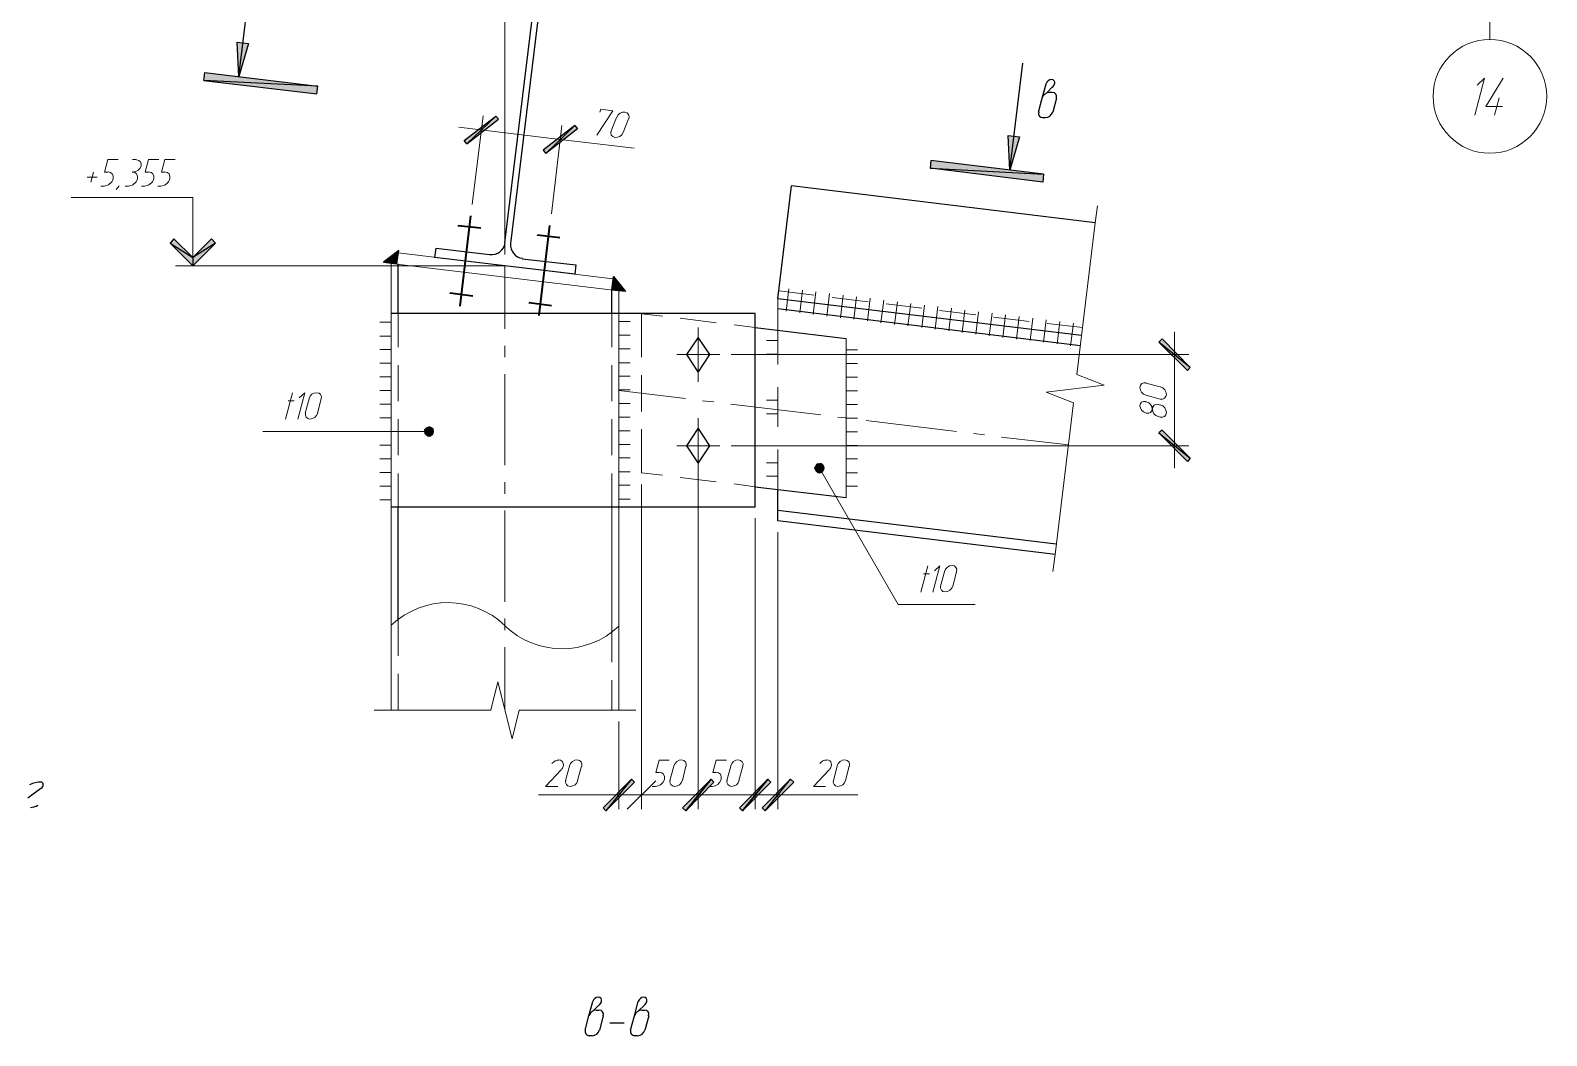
# Model space of a CAD drawing. Header units: millimetres. Extents: x -678 to 5260, y -935 to 3264.
# Drawn here: x 1525 to 2858, y 261 to 1146 of the extents above; entities that cross this region are included whole.
import ezdxf

# ---------------------------------------------------------------- set-up
doc = ezdxf.new("R2010")
doc.units = ezdxf.units.MM
doc.header["$MEASUREMENT"] = 0
doc.layers.get('0').update_dxf_attribs({"linetype": 'CONTINUOUS'})

msp = doc.modelspace()

# ---------------------------------------------------------------- hatches: boundary and pattern name
at = {"true_color": 0x000007}
for points in [[(1707.99645, 1104.7887), (1706.50267, 1135.16214), (1716.46118, 1133.83434)], [(2386.00474, 1022.63102), (2384.51097, 1053.00446), (2394.46947, 1051.84264)], [(1847.08358, 939.97542), (1848.57736, 951.75965), (1835.13337, 941.46919)], [(2035.96325, 916.90488), (2037.45703, 928.85509), (2047.91346, 915.74305)], [(1878.9508, 790.92977), (1879.28275, 792.7555), (1875.29935, 792.7555)], [(2222.18732, 758.7306), (2222.68524, 760.22438), (2218.70184, 760.22438)]]:
    msp.add_hatch(color=7, dxfattribs=at).paths.add_polyline_path(points)
h = msp.add_hatch(color=7, dxfattribs=at)
h.paths.add_polyline_path([(1678.12093, 1108.44015), (1777.37404, 1096.32397), (1677.29105, 1101.30322)])
h.paths.add_polyline_path([(1777.37404, 1096.32397), (1677.29105, 1101.30322), (1776.54416, 1089.51899)])
h = msp.add_hatch(color=7, dxfattribs=at)
h.paths.add_polyline_path([(1936.37819, 1067.4443), (1933.88856, 1070.0999), (1908.49437, 1045.53558)])
h.paths.add_polyline_path([(1933.88856, 1070.0999), (1908.49437, 1045.53558), (1906.17072, 1048.52314)])
h = msp.add_hatch(color=7, dxfattribs=at)
h.paths.add_polyline_path([(1975.54831, 1040.0584), (1977.87196, 1037.07085), (2003.43213, 1061.80114)])
h.paths.add_polyline_path([(1977.87196, 1037.07085), (2003.43213, 1061.80114), (2005.75578, 1058.81359)])
h = msp.add_hatch(color=7, dxfattribs=at)
h.paths.add_polyline_path([(2414.88441, 1012.00861), (2315.79728, 1024.1248), (2415.71429, 1018.97957)])
h.paths.add_polyline_path([(2315.79728, 1024.1248), (2415.71429, 1018.97957), (2316.62715, 1031.09575)])
h = msp.add_hatch(color=7, dxfattribs=at)
h.paths.add_polyline_path([(1667.49852, 938.48164), (1647.58151, 958.39865), (1667.49852, 945.61857)])
h.paths.add_polyline_path([(1647.58151, 958.39865), (1667.49852, 945.61857), (1650.90101, 962.05011)])
h = msp.add_hatch(color=7, dxfattribs=at)
h.paths.add_polyline_path([(1667.49852, 938.48164), (1687.58151, 958.39865), (1667.49852, 945.61857)])
h.paths.add_polyline_path([(1687.58151, 958.39865), (1667.49852, 945.61857), (1683.93006, 962.05011)])
h = msp.add_hatch(color=7, dxfattribs=at)
h.paths.add_polyline_path([(2542.18732, 846.36546), (2544.67694, 849.02106), (2517.12508, 871.26172)])
h.paths.add_polyline_path([(2544.67694, 849.02106), (2517.12508, 871.26172), (2519.94665, 874.0833)])
h = msp.add_hatch(color=7, dxfattribs=at)
h.paths.add_polyline_path([(1872.64375, 795.4111), (1871.6479, 794.24928), (1875.29935, 792.7555)])
h.paths.add_polyline_path([(1871.6479, 794.24928), (1875.29935, 792.7555), (1871.31595, 792.7555)])
h.paths.add_polyline_path([(1875.29935, 792.7555), (1871.31595, 792.7555), (1871.6479, 790.92977)])
h = msp.add_hatch(color=7, dxfattribs=at)
h.paths.add_polyline_path([(1871.6479, 790.92977), (1872.64375, 789.76795), (1875.29935, 792.7555)])
h.paths.add_polyline_path([(1872.64375, 789.76795), (1875.29935, 792.7555), (1873.80557, 788.93807)])
h.paths.add_polyline_path([(1875.29935, 792.7555), (1873.80557, 788.93807), (1875.29935, 788.60612)])
h = msp.add_hatch(color=7, dxfattribs=at)
h.paths.add_polyline_path([(1876.79313, 796.24098), (1875.29935, 796.7389), (1875.29935, 792.7555)])
h.paths.add_polyline_path([(1875.29935, 796.7389), (1875.29935, 792.7555), (1873.80557, 796.24098)])
h.paths.add_polyline_path([(1875.29935, 792.7555), (1873.80557, 796.24098), (1872.64375, 795.4111)])
h = msp.add_hatch(color=7, dxfattribs=at)
h.paths.add_polyline_path([(1879.28275, 792.7555), (1878.9508, 794.24928), (1875.29935, 792.7555)])
h.paths.add_polyline_path([(1878.9508, 794.24928), (1875.29935, 792.7555), (1878.12093, 795.4111)])
h.paths.add_polyline_path([(1875.29935, 792.7555), (1878.12093, 795.4111), (1876.79313, 796.24098)])
h = msp.add_hatch(color=7, dxfattribs=at)
h.paths.add_polyline_path([(1875.29935, 788.60612), (1876.79313, 788.93807), (1875.29935, 792.7555)])
h.paths.add_polyline_path([(1876.79313, 788.93807), (1875.29935, 792.7555), (1878.12093, 789.76795)])
h.paths.add_polyline_path([(1875.29935, 792.7555), (1878.12093, 789.76795), (1878.9508, 790.92977)])
h = msp.add_hatch(color=7, dxfattribs=at)
h.paths.add_polyline_path([(2519.94665, 793.91733), (2517.12508, 791.4277), (2544.67694, 769.18704)])
h.paths.add_polyline_path([(2517.12508, 791.4277), (2544.67694, 769.18704), (2542.18732, 766.36546)])
h = msp.add_hatch(color=7, dxfattribs=at)
h.paths.add_polyline_path([(2215.88026, 763.21193), (2215.05039, 761.88413), (2218.70184, 760.22438)])
h.paths.add_polyline_path([(2215.05039, 761.88413), (2218.70184, 760.22438), (2214.55246, 760.22438)])
h.paths.add_polyline_path([(2218.70184, 760.22438), (2214.55246, 760.22438), (2215.05039, 758.7306)])
h = msp.add_hatch(color=7, dxfattribs=at)
h.paths.add_polyline_path([(2215.05039, 758.7306), (2215.88026, 757.4028), (2218.70184, 760.22438)])
h.paths.add_polyline_path([(2215.88026, 757.4028), (2218.70184, 760.22438), (2217.20806, 756.57293)])
h.paths.add_polyline_path([(2218.70184, 760.22438), (2217.20806, 756.57293), (2218.70184, 756.40695)])
h = msp.add_hatch(color=7, dxfattribs=at)
h.paths.add_polyline_path([(2220.19562, 764.04181), (2218.70184, 764.20778), (2218.70184, 760.22438)])
h.paths.add_polyline_path([(2218.70184, 764.20778), (2218.70184, 760.22438), (2217.20806, 764.04181)])
h.paths.add_polyline_path([(2218.70184, 760.22438), (2217.20806, 764.04181), (2215.88026, 763.21193)])
h = msp.add_hatch(color=7, dxfattribs=at)
h.paths.add_polyline_path([(2222.68524, 760.22438), (2222.18732, 761.88413), (2218.70184, 760.22438)])
h.paths.add_polyline_path([(2222.18732, 761.88413), (2218.70184, 760.22438), (2221.35744, 763.21193)])
h.paths.add_polyline_path([(2218.70184, 760.22438), (2221.35744, 763.21193), (2220.19562, 764.04181)])
h = msp.add_hatch(color=7, dxfattribs=at)
h.paths.add_polyline_path([(2218.70184, 756.40695), (2220.19562, 756.57293), (2218.70184, 760.22438)])
h.paths.add_polyline_path([(2220.19562, 756.57293), (2218.70184, 760.22438), (2221.35744, 757.4028)])
h.paths.add_polyline_path([(2218.70184, 760.22438), (2221.35744, 757.4028), (2222.18732, 758.7306)])
h = msp.add_hatch(color=7, dxfattribs=at)
h.paths.add_polyline_path([(2055.88026, 484.04181), (2053.22466, 486.69741), (2030.81802, 458.97957)])
h.paths.add_polyline_path([(2053.22466, 486.69741), (2030.81802, 458.97957), (2028.3284, 461.63517)])
h = msp.add_hatch(color=7, dxfattribs=at)
h.paths.add_polyline_path([(2125.75578, 484.04181), (2123.26615, 486.69741), (2101.02549, 458.97957)])
h.paths.add_polyline_path([(2123.26615, 486.69741), (2101.02549, 458.97957), (2098.20391, 461.63517)])
h = msp.add_hatch(color=7, dxfattribs=at)
h.paths.add_polyline_path([(2098.20391, 461.63517), (2101.02549, 458.97957), (2123.26615, 486.69741)])
h.paths.add_polyline_path([(2101.02549, 458.97957), (2123.26615, 486.69741), (2125.75578, 484.04181)])
h = msp.add_hatch(color=7, dxfattribs=at)
h.paths.add_polyline_path([(2148.3284, 461.63517), (2150.81802, 458.97957), (2173.22466, 486.69741)])
h.paths.add_polyline_path([(2150.81802, 458.97957), (2173.22466, 486.69741), (2175.88026, 484.04181)])
h = msp.add_hatch(color=7, dxfattribs=at)
h.paths.add_polyline_path([(2175.88026, 484.04181), (2173.22466, 486.69741), (2150.81802, 458.97957)])
h.paths.add_polyline_path([(2173.22466, 486.69741), (2150.81802, 458.97957), (2148.3284, 461.63517)])
h = msp.add_hatch(color=7, dxfattribs=at)
h.paths.add_polyline_path([(2168.24541, 461.63517), (2170.90101, 458.97957), (2193.14167, 486.69741)])
h.paths.add_polyline_path([(2170.90101, 458.97957), (2193.14167, 486.69741), (2195.96325, 484.04181)])

# ---------------------------------------------------------------- linework, layer by layer
at = {"color": 7, "linetype": 'Continuous', "lineweight": 9, "true_color": 0x000007}
for points in [[(1942.02134, 948.44015), (1942.02134, 1406.86338), (1942.02134, 1406.86338)], [(2807.91346, 1409.68496), (2807.91346, 1307.61027), (2807.91346, 1237.4028), (2807.91346, 1137.31982)], [(2796.9591, 1097.31982), (2803.43213, 1103.46089), (2794.80142, 1070.92977)], [(2819.19976, 1078.39865), (2804.42798, 1078.39865), (2819.86367, 1103.46089)], [(2812.22881, 1070.92977), (2816.21221, 1086.03351), (2816.21221, 1086.03351)], [(1913.30765, 992.42355), (1922.76823, 1070.43185), (1922.76823, 1070.43185)], [(2025.34084, 1073.58538), (2026.33669, 1076.075), (2036.9591, 1074.7472), (2022.68524, 1053.17044)], [(2040.11263, 1068.93807), (2035.29935, 1056.98787), (2035.29935, 1056.98787)], [(2045.92176, 1055.66006), (2050.73503, 1067.61027), (2050.73503, 1067.61027)], [(1901.52342, 1060.30737), (1990.65205, 1049.51899), (2055.54831, 1041.71816)], [(1982.85122, 983.95882), (1992.14582, 1061.80114), (1992.14582, 1061.80114)], [(1601.93835, 1031.75965), (1592.9757, 1031.75965), (1589.98815, 1020.80529), (1592.80972, 1020.80529)], [(1617.87196, 1031.75965), (1614.38649, 1031.75965), (1614.38649, 1031.75965)], [(1637.623, 1031.75965), (1628.66035, 1031.75965), (1625.67279, 1020.80529), (1628.49437, 1020.80529)], [(1651.89686, 1031.75965), (1642.9342, 1031.75965), (1640.11263, 1020.80529), (1642.76823, 1020.80529)], [(1574.55246, 1016.32397), (1583.34914, 1016.32397), (1583.34914, 1016.32397)], [(1577.87196, 1012.00861), (1580.19562, 1020.80529), (1580.19562, 1020.80529)], [(1615.05039, 1020.80529), (1614.22051, 1020.80529), (1614.22051, 1020.80529)], [(1589.32425, 1008.35716), (1586.66864, 1008.35716), (1586.66864, 1008.35716)], [(1602.9342, 1008.68911), (1600.2786, 1005.36961), (1600.2786, 1005.36961)], [(1610.90101, 1008.35716), (1608.07943, 1008.35716), (1608.07943, 1008.35716)], [(1625.00889, 1008.35716), (1622.35329, 1008.35716), (1622.35329, 1008.35716)], [(1639.28275, 1008.35716), (1636.79313, 1008.35716), (1636.79313, 1008.35716)], [(1667.49852, 998.56463), (1560.44458, 998.56463), (1560.44458, 998.56463)], [(1667.49852, 938.48164), (1667.49852, 998.56463), (1667.49852, 998.56463)], [(2463.01719, 991.09575), (2461.02549, 976.32397), (2444.92591, 842.87998), (2468.82632, 833.4194), (2417.87196, 827.11235), (2441.93835, 817.98372), (2425.83877, 684.53973), (2423.84707, 669.436)], [(2461.02549, 976.32397), (2460.85952, 976.32397), (2460.85952, 976.32397)], [(1942.02134, 938.48164), (1652.39479, 938.48164), (1652.39479, 938.48164)], [(1942.02134, 883.04596), (1942.02134, 938.48164), (1942.02134, 938.48164)], [(2182.02134, 909.27002), (2449.07528, 877.07085), (2449.07528, 877.07085)], [(2213.88856, 912.58953), (2183.01719, 916.40695), (2183.01719, 916.40695)], [(2189.32425, 898.48164), (2191.6479, 918.23268), (2191.6479, 918.23268)], [(2201.27445, 896.98787), (2203.59811, 916.90488), (2203.59811, 916.90488)], [(2213.05869, 895.49409), (2215.38234, 915.4111), (2215.38234, 915.4111)], [(2225.00889, 894.00031), (2227.33254, 913.91733), (2227.33254, 913.91733)], [(2261.35744, 906.7804), (2229.6562, 910.59782), (2229.6562, 910.59782)], [(2236.9591, 892.67251), (2239.28275, 912.58953), (2239.28275, 912.58953)], [(2248.74333, 891.34471), (2251.06698, 911.09575), (2251.06698, 911.09575)], [(2260.69354, 889.85094), (2263.18317, 909.76795), (2263.18317, 909.76795)], [(2272.64375, 888.35716), (2275.13337, 908.27417), (2275.13337, 908.27417)], [(2284.42798, 886.86338), (2287.08358, 906.7804), (2287.08358, 906.7804)], [(1841.93835, 726.19948), (1841.93835, 895.16214), (1841.93835, 895.16214)], [(1848.07943, 866.7804), (1848.07943, 896.32397), (1848.07943, 896.32397)], [(2036.12923, 866.7804), (2036.12923, 896.32397), (2036.12923, 896.32397)], [(2042.10433, 896.32397), (2042.10433, 726.19948), (2042.10433, 726.19948)], [(2080.61055, 894.00031), (2062.02134, 896.15799), (2062.02134, 896.15799)], [(2062.02134, 857.98372), (2062.02134, 896.15799), (2062.02134, 896.15799)], [(2308.49437, 900.97127), (2277.12508, 904.7887), (2277.12508, 904.7887)], [(2296.37819, 885.53558), (2298.86781, 905.28662), (2298.86781, 905.28662)], [(2308.49437, 884.04181), (2310.81802, 903.79284), (2310.81802, 903.79284)], [(2320.44458, 882.54803), (2322.76823, 902.46504), (2322.76823, 902.46504)], [(2355.96325, 895.32811), (2324.26201, 899.14554), (2324.26201, 899.14554)], [(2332.22881, 881.05426), (2334.71844, 900.97127), (2334.71844, 900.97127)], [(2344.17902, 879.72645), (2346.50267, 899.47749), (2346.50267, 899.47749)], [(2356.12923, 878.23268), (2358.45288, 897.98372), (2358.45288, 897.98372)], [(2367.91346, 876.7389), (2370.40308, 896.65592), (2370.40308, 896.65592)], [(2379.86367, 875.4111), (2382.18732, 895.32811), (2382.18732, 895.32811)], [(2391.81387, 873.91733), (2394.13752, 893.83434), (2394.13752, 893.83434)], [(1841.93835, 888.68911), (1831.97985, 888.68911), (1831.97985, 888.68911)], [(2042.10433, 889.35301), (2052.06284, 889.35301), (2052.06284, 889.35301)], [(2127.74748, 888.35716), (2096.21221, 892.17459), (2096.21221, 892.17459)], [(2111.97985, 836.24098), (2111.97985, 884.20778), (2111.97985, 884.20778)], [(2162.10433, 884.04181), (2143.68109, 886.36546), (2143.68109, 886.36546)], [(2182.02134, 851.67666), (2182.02134, 881.71816), (2182.02134, 881.71816)], [(2403.10018, 889.51899), (2371.56491, 893.33641), (2371.56491, 893.33641)], [(2403.76408, 872.58953), (2406.08773, 892.34056), (2406.08773, 892.34056)], [(2415.54831, 871.09575), (2417.87196, 890.84679), (2417.87196, 890.84679)], [(2450.07113, 884.04181), (2418.70184, 887.69326), (2418.70184, 887.69326)], [(2427.49852, 869.60197), (2429.98815, 889.35301), (2429.98815, 889.35301)], [(2439.44873, 868.1082), (2441.93835, 888.02521), (2441.93835, 888.02521)], [(2530.90101, 760.22438), (2530.90101, 880.22438), (2530.90101, 880.22438)], [(1841.93835, 876.57293), (1831.97985, 876.57293), (1831.97985, 876.57293)], [(1942.02134, 857.98372), (1942.02134, 867.94222), (1942.02134, 867.94222)], [(2042.10433, 877.23683), (2052.06284, 877.23683), (2052.06284, 877.23683)], [(2182.02134, 872.7555), (2172.06284, 872.7555), (2172.06284, 872.7555)], [(2241.93835, 874.41525), (2241.93835, 734.49824), (2241.93835, 734.49824)], [(1841.93835, 864.7887), (1831.97985, 864.7887), (1831.97985, 864.7887)], [(2042.10433, 865.28662), (2052.06284, 865.28662), (2052.06284, 865.28662)], [(2093.05869, 860.30737), (2131.06698, 860.30737), (2131.06698, 860.30737)], [(2141.02549, 860.30737), (2543.51512, 860.30737), (2543.51512, 860.30737)], [(2182.02134, 860.63932), (2172.06284, 860.63932), (2172.06284, 860.63932)], [(2241.93835, 864.45675), (2252.06284, 864.45675), (2252.06284, 864.45675)], [(1841.93835, 852.67251), (1831.97985, 852.67251), (1831.97985, 852.67251)], [(1841.93835, 840.72231), (1831.97985, 840.72231), (1831.97985, 840.72231)], [(1848.07943, 819.31152), (1848.07943, 850.84679), (1848.07943, 850.84679)], [(1942.02134, 762.87998), (1942.02134, 843.04596), (1942.02134, 843.04596)], [(2036.12923, 819.31152), (2036.12923, 850.84679), (2036.12923, 850.84679)], [(2042.10433, 853.17044), (2052.06284, 853.17044), (2052.06284, 853.17044)], [(2042.10433, 841.38621), (2052.06284, 841.38621), (2052.06284, 841.38621)], [(2062.02134, 810.34886), (2062.02134, 842.21608), (2062.02134, 842.21608)], [(2241.93835, 852.34056), (2252.06284, 852.34056), (2252.06284, 852.34056)], [(2241.93835, 840.55633), (2252.06284, 840.55633), (2252.06284, 840.55633)], [(1841.93835, 828.60612), (1831.97985, 828.60612), (1831.97985, 828.60612)], [(2042.10433, 829.27002), (2052.06284, 829.27002), (2052.06284, 829.27002)], [(2100.69354, 821.63517), (2042.10433, 828.60612), (2042.10433, 828.60612)], [(2182.02134, 796.7389), (2182.02134, 831.75965), (2182.02134, 831.75965)], [(2241.93835, 828.44015), (2252.06284, 828.44015), (2252.06284, 828.44015)], [(2518.12093, 831.92562), (2505.67279, 835.24513), (2505.67279, 835.24513)], [(1748.9923, 803.54388), (1755.13337, 826.61442), (1755.13337, 826.61442)], [(1751.48192, 819.64347), (1756.79313, 819.64347), (1756.79313, 819.64347)], [(1761.10848, 822.29907), (1765.92176, 826.61442), (1759.78068, 803.54388)], [(1769.73918, 821.30322), (1766.41968, 808.85509), (1766.41968, 808.85509)], [(1777.20806, 808.85509), (1780.52757, 821.30322), (1780.52757, 821.30322)], [(1841.93835, 816.65592), (1831.97985, 816.65592), (1831.97985, 816.65592)], [(2042.10433, 817.31982), (2052.06284, 817.31982), (2052.06284, 817.31982)], [(2125.58981, 818.64762), (2115.6313, 819.64347), (2115.6313, 819.64347)], [(2219.86367, 807.19533), (2140.52757, 816.65592), (2140.52757, 816.65592)], [(2182.02134, 820.30737), (2172.06284, 820.30737), (2172.06284, 820.30737)], [(2241.93835, 816.48994), (2252.06284, 816.48994), (2252.06284, 816.48994)], [(2506.00474, 818.64762), (2505.17487, 818.81359), (2505.17487, 818.81359)], [(2505.67279, 824.62272), (2518.12093, 821.13724), (2518.12093, 821.13724)], [(2518.12093, 815.82604), (2516.46118, 816.32397), (2516.46118, 816.32397)], [(1841.93835, 804.53973), (1831.97985, 804.53973), (1831.97985, 804.53973)], [(1848.07943, 771.67666), (1848.07943, 803.37791), (1848.07943, 803.37791)], [(2036.12923, 771.67666), (2036.12923, 803.37791), (2036.12923, 803.37791)], [(2042.10433, 805.20363), (2052.06284, 805.20363), (2052.06284, 805.20363)], [(2111.97985, 756.075), (2111.97985, 804.20778), (2111.97985, 804.20778)], [(2182.02134, 808.19119), (2172.06284, 808.19119), (2172.06284, 808.19119)], [(2244.75993, 804.20778), (2234.80142, 805.20363), (2234.80142, 805.20363)], [(2241.93835, 804.37376), (2252.06284, 804.37376), (2252.06284, 804.37376)], [(2339.03379, 792.7555), (2259.69769, 802.21608), (2259.69769, 802.21608)], [(2505.17487, 809.02106), (2506.00474, 808.85509), (2506.00474, 808.85509)], [(2516.46118, 805.70156), (2518.12093, 805.20363), (2518.12093, 805.20363)], [(1875.29935, 792.7555), (1796.9591, 792.7555), (1729.24126, 792.7555)], [(1841.93835, 792.7555), (1831.97985, 792.7555), (1831.97985, 792.7555)], [(2042.10433, 793.25343), (2052.06284, 793.25343), (2052.06284, 793.25343)], [(2062.02134, 756.40695), (2062.02134, 794.58123), (2062.02134, 794.58123)], [(2241.93835, 792.42355), (2252.06284, 792.42355), (2252.06284, 792.42355)], [(2363.76408, 789.76795), (2353.97155, 790.7638), (2353.97155, 790.7638)], [(2437.45703, 780.80529), (2378.53586, 787.77625), (2378.53586, 787.77625)], [(1841.93835, 780.63932), (1831.97985, 780.63932), (1831.97985, 780.63932)], [(2042.10433, 781.13724), (2052.06284, 781.13724), (2052.06284, 781.13724)], [(2093.05869, 780.14139), (2131.06698, 780.14139), (2131.06698, 780.14139)], [(2141.02549, 780.14139), (2543.51512, 780.14139), (2543.51512, 780.14139)], [(2182.02134, 741.63517), (2182.02134, 776.82189), (2182.02134, 776.82189)], [(2241.93835, 780.30737), (2252.06284, 780.30737), (2252.06284, 780.30737)], [(1841.93835, 768.68911), (1831.97985, 768.68911), (1831.97985, 768.68911)], [(2042.10433, 769.35301), (2052.06284, 769.35301), (2052.06284, 769.35301)], [(2111.97985, 762.38206), (2111.97985, 460.47334), (2111.97985, 460.47334)], [(2111.97985, 762.38206), (2111.97985, 460.47334), (2111.97985, 460.47334)], [(2182.02134, 765.20363), (2172.06284, 765.20363), (2172.06284, 765.20363)], [(2218.70184, 760.22438), (2287.91346, 640.39036), (2355.46533, 640.39036)], [(2241.93835, 768.52314), (2252.06284, 768.52314), (2252.06284, 768.52314)], [(1841.93835, 756.57293), (1831.97985, 756.57293), (1831.97985, 756.57293)], [(1848.07943, 726.19948), (1848.07943, 755.74305), (1848.07943, 755.74305)], [(1942.02134, 737.81774), (1942.02134, 748.1082), (1942.02134, 748.1082)], [(2036.12923, 726.19948), (2036.12923, 755.74305), (2036.12923, 755.74305)], [(2042.10433, 757.23683), (2052.06284, 757.23683), (2052.06284, 757.23683)], [(2080.61055, 754.0833), (2062.02134, 756.40695), (2062.02134, 756.40695)], [(2127.74748, 748.27417), (2096.21221, 752.0916), (2096.21221, 752.0916)], [(2182.02134, 753.25343), (2172.06284, 753.25343), (2172.06284, 753.25343)], [(2241.93835, 756.40695), (2252.06284, 756.40695), (2252.06284, 756.40695)], [(1841.93835, 744.62272), (1831.97985, 744.62272), (1831.97985, 744.62272)], [(2042.10433, 745.28662), (2052.06284, 745.28662), (2052.06284, 745.28662)], [(2062.02134, 746.1165), (2062.02134, 460.47334), (2062.02134, 460.47334)], [(2062.02134, 746.1165), (2062.02134, 460.47334), (2062.02134, 460.47334)], [(2162.10433, 743.95882), (2143.68109, 746.44845), (2143.68109, 746.44845)], [(2241.93835, 744.45675), (2252.06284, 744.45675), (2252.06284, 744.45675)], [(1841.93835, 732.50654), (1831.97985, 732.50654), (1831.97985, 732.50654)], [(1942.02134, 642.87998), (1942.02134, 723.04596), (1942.02134, 723.04596)], [(2042.10433, 733.17044), (2052.06284, 733.17044), (2052.06284, 733.17044)], [(2162.10433, 716.24098), (2162.10433, 460.47334), (2162.10433, 460.47334)], [(2162.10433, 716.24098), (2162.10433, 460.47334), (2162.10433, 460.47334)], [(2182.02134, 704.1248), (2182.02134, 460.47334), (2182.02134, 460.47334)], [(2307.6645, 651.34471), (2313.80557, 674.58123), (2313.80557, 674.58123)], [(2309.98815, 667.27832), (2315.46533, 667.27832), (2315.46533, 667.27832)], [(2319.78068, 670.0999), (2324.42798, 674.58123), (2318.2869, 651.34471)], [(2328.41138, 669.27002), (2325.09188, 656.65592), (2325.09188, 656.65592)], [(2335.71429, 656.65592), (2339.03379, 669.27002), (2339.03379, 669.27002)], [(1848.07943, 595.24513), (1848.07943, 627.11235), (1848.07943, 627.11235)], [(1942.02134, 617.98372), (1942.02134, 628.1082), (1942.02134, 628.1082)], [(1841.93835, 622.13309), (1841.77238, 622.29907), (1841.77238, 622.29907)], [(2036.12923, 616.15799), (2036.12923, 589.76795), (2036.12923, 589.76795)], [(2042.10433, 621.30322), (2041.93835, 621.46919), (2041.93835, 621.46919)], [(1942.02134, 547.4443), (1942.02134, 603.04596), (1942.02134, 603.04596)], [(1848.07943, 547.4443), (1848.07943, 579.31152), (1848.07943, 579.31152)], [(2036.12923, 573.83434), (2036.12923, 547.4443), (2036.12923, 547.4443)], [(2057.04209, 547.4443), (2042.10433, 547.4443), (1954.63545, 547.4443), (1948.3284, 522.38206), (1935.88026, 572.34056), (1929.57321, 547.4443), (1841.93835, 547.4443), (1827.16657, 547.4443)], [(2042.10433, 547.4443), (2041.93835, 547.61027), (2041.93835, 547.61027)], [(2042.10433, 537.48579), (2042.10433, 460.47334), (2042.10433, 460.47334)], [(1988.49437, 480.39036), (1977.70599, 480.39036), (1991.48192, 494.99616)], [(1998.78483, 498.31567), (1995.29935, 485.70156), (1995.29935, 485.70156)], [(2005.92176, 485.70156), (2009.40723, 498.31567), (2009.40723, 498.31567)], [(2086.41968, 503.62687), (2077.623, 503.62687), (2074.80142, 492.67251), (2077.623, 492.67251)], [(2090.56906, 498.31567), (2087.08358, 485.70156), (2087.08358, 485.70156)], [(2098.03794, 485.70156), (2101.19147, 498.31567), (2101.19147, 498.31567)], [(2136.71014, 503.62687), (2127.74748, 503.62687), (2124.75993, 492.67251), (2127.58151, 492.67251)], [(2140.52757, 498.31567), (2137.04209, 485.70156), (2137.04209, 485.70156)], [(2147.83047, 485.70156), (2151.31595, 498.31567), (2151.31595, 498.31567)], [(2224.01304, 480.39036), (2213.39064, 480.39036), (2227.16657, 494.99616)], [(2234.13752, 498.31567), (2230.81802, 485.70156), (2230.81802, 485.70156)], [(2241.6064, 485.70156), (2244.75993, 498.31567), (2244.75993, 498.31567)], [(2074.63545, 485.20363), (2049.57321, 460.47334), (2049.57321, 460.47334)], [(2049.57321, 460.47334), (2074.63545, 485.20363), (2074.63545, 485.20363)], [(2074.13752, 480.39036), (2071.48192, 480.39036), (2071.48192, 480.39036)], [(2124.09603, 480.39036), (2121.6064, 480.39036), (2121.6064, 480.39036)], [(2082.10433, 472.92148), (2042.10433, 472.92148), (1971.56491, 472.92148)], [(2131.89686, 472.92148), (2042.10433, 472.92148), (2042.10433, 472.92148)], [(2092.06284, 472.92148), (2182.02134, 472.92148), (2182.02134, 472.92148)], [(2142.02134, 472.92148), (2182.02134, 472.92148), (2252.39479, 472.92148)]]:
    msp.add_lwpolyline(points, dxfattribs=at)
at = {"color": 7, "linetype": 'Continuous', "lineweight": 25, "true_color": 0x000007}
for points in [[(1707.99645, 1104.7887), (1719.44873, 1198.89658), (1719.44873, 1198.89658)], [(1942.02134, 958.56463), (1967.08358, 1165.03766), (1967.08358, 1165.03766)], [(1972.06284, 1164.53973), (1947.00059, 957.90073), (1947.00059, 957.90073)], [(2386.00474, 1022.63102), (2397.29105, 1116.7389), (2397.29105, 1116.7389)], [(2414.55246, 1085.86753), (2417.87196, 1098.48164), (2417.87196, 1098.48164)], [(2423.18317, 1095.49409), (2418.20391, 1090.34886), (2418.20391, 1090.34886)], [(2411.06698, 1073.58538), (2414.55246, 1085.86753), (2414.55246, 1085.86753)], [(2420.85952, 1091.01276), (2423.18317, 1091.01276), (2423.18317, 1091.01276)], [(2427.00059, 1085.86753), (2423.68109, 1073.58538), (2423.68109, 1073.58538)], [(2417.20806, 1068.44015), (2414.71844, 1068.44015), (2414.71844, 1068.44015)], [(2182.02134, 909.27002), (2193.97155, 1008.68911), (2193.97155, 1008.68911)], [(2461.02549, 976.32397), (2193.97155, 1008.68911), (2193.97155, 1008.68911)], [(1847.08358, 939.97542), (1848.07943, 949.93392), (1848.07943, 949.93392)], [(1957.29105, 944.62272), (2004.42798, 939.14554), (2003.59811, 931.01276), (1880.44458, 945.78455), (1881.44043, 953.91733), (1928.57736, 948.27417)], [(1848.07943, 896.32397), (1848.07943, 939.97542), (1848.07943, 939.97542)], [(2036.9591, 927.02936), (2035.96325, 917.23683), (2035.96325, 917.23683)], [(2036.12923, 896.32397), (2036.12923, 916.90488), (2036.12923, 916.90488)], [(2449.07528, 877.07085), (2182.02134, 909.27002), (2182.02134, 909.27002)], [(2042.10433, 896.32397), (1841.93835, 896.32397), (1841.93835, 896.32397)], [(2162.10433, 896.32397), (2042.10433, 896.32397), (2042.10433, 896.32397)], [(2162.10433, 871.4277), (2162.10433, 896.32397), (2162.10433, 896.32397)], [(2448.07943, 868.1082), (2182.02134, 900.47334), (2182.02134, 900.47334)], [(2162.10433, 884.04181), (2241.93835, 874.41525), (2241.93835, 874.41525)], [(2162.10433, 726.19948), (2162.10433, 739.64347), (2162.10433, 871.4277)], [(2162.10433, 743.95882), (2241.93835, 734.49824), (2241.93835, 734.49824)], [(2182.02134, 714.0833), (2182.02134, 741.63517), (2182.02134, 741.63517)], [(2042.10433, 726.19948), (1841.93835, 726.19948), (1841.93835, 726.19948)], [(1848.07943, 627.11235), (1848.07943, 726.19948), (1848.07943, 726.19948)], [(2162.10433, 726.19948), (2042.10433, 726.19948), (2042.10433, 726.19948)], [(2426.83462, 693.50239), (2182.02134, 723.04596), (2182.02134, 723.04596)], [(2425.83877, 684.53973), (2182.02134, 714.0833), (2182.02134, 714.0833)], [(1522.60225, 470.43185), (1534.05454, 478.7306), (1534.05454, 478.7306)], [(2015.71429, 278.56463), (2019.19976, 291.17874), (2019.19976, 291.17874)], [(2024.67694, 287.85923), (2019.53172, 283.04596), (2019.53172, 283.04596)], [(2022.18732, 283.70986), (2024.67694, 283.70986), (2024.67694, 283.70986)], [(2055.88026, 278.56463), (2059.03379, 291.17874), (2059.03379, 291.17874)], [(2064.67694, 287.85923), (2059.53172, 283.04596), (2059.53172, 283.04596)], [(2062.35329, 283.70986), (2064.67694, 283.70986), (2064.67694, 283.70986)], [(2012.56076, 265.95052), (2015.71429, 278.56463), (2015.71429, 278.56463)], [(2028.3284, 278.56463), (2025.17487, 265.95052), (2025.17487, 265.95052)], [(2034.3035, 272.42355), (2046.75163, 272.42355), (2046.75163, 272.42355)], [(2052.56076, 265.95052), (2055.88026, 278.56463), (2055.88026, 278.56463)], [(2068.49437, 278.56463), (2065.00889, 265.95052), (2065.00889, 265.95052)], [(2018.70184, 261.13724), (2016.21221, 261.13724), (2016.21221, 261.13724)], [(2058.70184, 261.13724), (2056.04624, 261.13724), (2056.04624, 261.13724)]]:
    msp.add_lwpolyline(points, dxfattribs=at)
at = {"color": 7, "linetype": 'Continuous', "lineweight": -2, "true_color": 0x000007}
for points in [[(1707.99645, 1104.7887), (1706.50267, 1135.16214), (1716.46118, 1133.83434)], [(1678.12093, 1108.44015), (1777.37404, 1096.32397), (1677.29105, 1101.30322)], [(1777.37404, 1096.32397), (1677.29105, 1101.30322), (1776.54416, 1089.51899)], [(1933.88856, 1070.0999), (1908.49437, 1045.53558), (1906.17072, 1048.52314)], [(1936.37819, 1067.4443), (1933.88856, 1070.0999), (1908.49437, 1045.53558)], [(1975.54831, 1040.0584), (1977.87196, 1037.07085), (2003.43213, 1061.80114)], [(1977.87196, 1037.07085), (2003.43213, 1061.80114), (2005.75578, 1058.81359)], [(2386.00474, 1022.63102), (2384.51097, 1053.00446), (2394.46947, 1051.84264)], [(2315.79728, 1024.1248), (2415.71429, 1018.97957), (2316.62715, 1031.09575)], [(2414.88441, 1012.00861), (2315.79728, 1024.1248), (2415.71429, 1018.97957)], [(1647.58151, 958.39865), (1667.49852, 945.61857), (1650.90101, 962.05011)], [(1687.58151, 958.39865), (1667.49852, 945.61857), (1683.93006, 962.05011)], [(1667.49852, 938.48164), (1647.58151, 958.39865), (1667.49852, 945.61857)], [(1667.49852, 938.48164), (1687.58151, 958.39865), (1667.49852, 945.61857)], [(1847.08358, 939.97542), (1848.57736, 951.75965), (1835.13337, 941.46919)], [(2035.96325, 916.90488), (2037.45703, 928.85509), (2047.91346, 915.74305)], [(2544.67694, 849.02106), (2517.12508, 871.26172), (2519.94665, 874.0833)], [(2542.18732, 846.36546), (2544.67694, 849.02106), (2517.12508, 871.26172)], [(1871.6479, 794.24928), (1875.29935, 792.7555), (1871.31595, 792.7555)], [(1875.29935, 792.7555), (1871.31595, 792.7555), (1871.6479, 790.92977)], [(1872.64375, 795.4111), (1871.6479, 794.24928), (1875.29935, 792.7555)], [(1871.6479, 790.92977), (1872.64375, 789.76795), (1875.29935, 792.7555)], [(1875.29935, 792.7555), (1873.80557, 796.24098), (1872.64375, 795.4111)], [(1872.64375, 789.76795), (1875.29935, 792.7555), (1873.80557, 788.93807)], [(1875.29935, 796.7389), (1875.29935, 792.7555), (1873.80557, 796.24098)], [(1875.29935, 792.7555), (1873.80557, 788.93807), (1875.29935, 788.60612)], [(1876.79313, 796.24098), (1875.29935, 796.7389), (1875.29935, 792.7555)], [(1875.29935, 792.7555), (1878.12093, 795.4111), (1876.79313, 796.24098)], [(1878.9508, 794.24928), (1875.29935, 792.7555), (1878.12093, 795.4111)], [(1879.28275, 792.7555), (1878.9508, 794.24928), (1875.29935, 792.7555)], [(1875.29935, 788.60612), (1876.79313, 788.93807), (1875.29935, 792.7555)], [(1876.79313, 788.93807), (1875.29935, 792.7555), (1878.12093, 789.76795)], [(1875.29935, 792.7555), (1878.12093, 789.76795), (1878.9508, 790.92977)], [(1878.9508, 790.92977), (1879.28275, 792.7555), (1875.29935, 792.7555)], [(2519.94665, 793.91733), (2517.12508, 791.4277), (2544.67694, 769.18704)], [(2517.12508, 791.4277), (2544.67694, 769.18704), (2542.18732, 766.36546)], [(2215.05039, 761.88413), (2218.70184, 760.22438), (2214.55246, 760.22438)], [(2218.70184, 760.22438), (2214.55246, 760.22438), (2215.05039, 758.7306)], [(2215.88026, 763.21193), (2215.05039, 761.88413), (2218.70184, 760.22438)], [(2215.05039, 758.7306), (2215.88026, 757.4028), (2218.70184, 760.22438)], [(2218.70184, 760.22438), (2217.20806, 764.04181), (2215.88026, 763.21193)], [(2215.88026, 757.4028), (2218.70184, 760.22438), (2217.20806, 756.57293)], [(2218.70184, 764.20778), (2218.70184, 760.22438), (2217.20806, 764.04181)], [(2218.70184, 760.22438), (2217.20806, 756.57293), (2218.70184, 756.40695)], [(2220.19562, 764.04181), (2218.70184, 764.20778), (2218.70184, 760.22438)], [(2218.70184, 760.22438), (2221.35744, 763.21193), (2220.19562, 764.04181)], [(2222.18732, 761.88413), (2218.70184, 760.22438), (2221.35744, 763.21193)], [(2222.68524, 760.22438), (2222.18732, 761.88413), (2218.70184, 760.22438)], [(2218.70184, 756.40695), (2220.19562, 756.57293), (2218.70184, 760.22438)], [(2220.19562, 756.57293), (2218.70184, 760.22438), (2221.35744, 757.4028)], [(2218.70184, 760.22438), (2221.35744, 757.4028), (2222.18732, 758.7306)], [(2222.18732, 758.7306), (2222.68524, 760.22438), (2218.70184, 760.22438)], [(2053.22466, 486.69741), (2030.81802, 458.97957), (2028.3284, 461.63517)], [(2055.88026, 484.04181), (2053.22466, 486.69741), (2030.81802, 458.97957)], [(2123.26615, 486.69741), (2101.02549, 458.97957), (2098.20391, 461.63517)], [(2098.20391, 461.63517), (2101.02549, 458.97957), (2123.26615, 486.69741)], [(2125.75578, 484.04181), (2123.26615, 486.69741), (2101.02549, 458.97957)], [(2101.02549, 458.97957), (2123.26615, 486.69741), (2125.75578, 484.04181)], [(2148.3284, 461.63517), (2150.81802, 458.97957), (2173.22466, 486.69741)], [(2173.22466, 486.69741), (2150.81802, 458.97957), (2148.3284, 461.63517)], [(2150.81802, 458.97957), (2173.22466, 486.69741), (2175.88026, 484.04181)], [(2175.88026, 484.04181), (2173.22466, 486.69741), (2150.81802, 458.97957)], [(2168.24541, 461.63517), (2170.90101, 458.97957), (2193.14167, 486.69741)], [(2170.90101, 458.97957), (2193.14167, 486.69741), (2195.96325, 484.04181)]]:
    msp.add_lwpolyline(points, close=True, dxfattribs=at)
at = {"color": 7, "linetype": 'Continuous', "lineweight": 35, "true_color": 0x000007}
for points in [[(1920.77653, 971.34471), (1901.02549, 973.66836), (1901.02549, 973.66836)], [(1902.51927, 902.96297), (1912.14582, 982.46504), (1912.14582, 982.46504)], [(1972.06284, 894.66421), (1981.52342, 973.83434), (1981.52342, 973.83434)], [(1990.3201, 962.87998), (1970.56906, 965.20363), (1970.56906, 965.20363)], [(1913.6396, 911.59367), (1893.88856, 914.24928), (1893.88856, 914.24928)], [(1983.01719, 903.29492), (1963.26615, 905.78455), (1963.26615, 905.78455)]]:
    msp.add_lwpolyline(points, dxfattribs=at)
at = {"color": 7, "linetype": 'Continuous', "lineweight": 9, "true_color": 0x000007}
for points in [[(1847.08358, 939.97542), (1848.57736, 951.75965), (1835.13337, 941.46919)], [(2035.96325, 916.90488), (2037.45703, 928.85509), (2047.91346, 915.74305)]]:
    msp.add_lwpolyline(points, close=True, dxfattribs=at)
at = {"color": 7, "linetype": 'Continuous', "lineweight": 20, "true_color": 0x000007}
for points in [[(1848.07943, 949.93392), (2036.9591, 927.02936), (2036.9591, 927.02936)], [(1841.93835, 547.4443), (1841.93835, 940.47334), (1841.93835, 940.47334)], [(1841.93835, 940.47334), (2042.10433, 916.40695), (2042.10433, 547.4443)], [(2182.02134, 909.27002), (2182.02134, 881.71816), (2182.02134, 881.71816)], [(2241.93835, 874.41525), (2241.93835, 734.49824), (2241.93835, 734.49824)], [(2036.12923, 726.19948), (2036.12923, 616.15799), (2036.12923, 616.15799)]]:
    msp.add_lwpolyline(points, dxfattribs=at)
at = {"color": 7, "linetype": 'Continuous', "lineweight": 25, "true_color": 0x000007}
for points in [[(2111.97985, 845.20363), (2102.02134, 860.30737), (2111.97985, 875.07915), (2121.93835, 860.30737)], [(2111.97985, 765.20363), (2102.02134, 780.14139), (2111.97985, 795.24513), (2121.93835, 780.14139)]]:
    msp.add_lwpolyline(points, close=True, dxfattribs=at)
at = {"color": 7, "linetype": 'Continuous', "lineweight": 9, "true_color": 0x000007}
for points, knots in [([(2858.03794, 1087.52728), (2858.03794, 1115.07915), (2835.6313, 1137.48579), (2808.07943, 1137.48579), (2808.07943, 1137.48579), (2780.52757, 1137.48579), (2758.12093, 1115.07915), (2758.12093, 1087.52728), (2758.12093, 1087.52728), (2758.12093, 1059.80944), (2780.52757, 1037.4028), (2808.07943, 1037.4028), (2808.07943, 1037.4028), (2835.6313, 1037.4028), (2858.03794, 1059.80944), (2858.03794, 1087.52728)], [0, 0, 0, 0, 0.0625, 0.0625, 0.0625, 0.062501, 0.125, 0.125, 0.125, 0.125001, 0.1875, 0.1875, 0.1875, 0.187501, 1, 1, 1, 1]), ([(1615.38234, 1020.97127), (1618.20391, 1020.80529), (1621.35744, 1023.29492), (1622.02134, 1026.1165), (1622.02134, 1026.1165), (1622.85122, 1029.10405), (1621.02549, 1031.59367), (1618.03794, 1031.59367)], [0, 0, 0, 0, 0.125, 0.125, 0.125, 0.125001, 1, 1, 1, 1]), ([(1589.49022, 1008.52314), (1592.9757, 1008.52314), (1596.46118, 1011.34471), (1597.45703, 1014.83019), (1597.45703, 1014.83019), (1598.2869, 1018.31567), (1596.2952, 1020.97127), (1592.80972, 1020.97127)], [0, 0, 0, 0, 0.125, 0.125, 0.125, 0.125001, 1, 1, 1, 1]), ([(1610.90101, 1008.52314), (1614.38649, 1008.52314), (1617.87196, 1011.34471), (1618.86781, 1014.83019), (1618.86781, 1014.83019), (1619.69769, 1018.31567), (1617.70599, 1020.97127), (1614.38649, 1020.97127)], [0, 0, 0, 0, 0.125, 0.125, 0.125, 0.125001, 1, 1, 1, 1]), ([(1625.17487, 1008.52314), (1628.66035, 1008.52314), (1632.14582, 1011.34471), (1633.14167, 1014.83019), (1633.14167, 1014.83019), (1633.97155, 1018.31567), (1631.97985, 1020.97127), (1628.49437, 1020.97127)], [0, 0, 0, 0, 0.125, 0.125, 0.125, 0.125001, 1, 1, 1, 1]), ([(1639.44873, 1008.52314), (1642.9342, 1008.52314), (1646.41968, 1011.34471), (1647.24956, 1014.83019), (1647.24956, 1014.83019), (1648.24541, 1018.31567), (1646.25371, 1020.97127), (1642.76823, 1020.97127)], [0, 0, 0, 0, 0.125, 0.125, 0.125, 0.125001, 1, 1, 1, 1]), ([(2505.34084, 818.97957), (2502.68524, 819.64347), (2500.36159, 818.14969), (2500.36159, 815.32811), (2500.36159, 815.32811), (2500.36159, 812.67251), (2502.51927, 809.85094), (2505.34084, 809.02106)], [0, 0, 0, 0, 0.125, 0.125, 0.125, 0.125001, 1, 1, 1, 1]), ([(2506.17072, 808.85509), (2508.82632, 808.19119), (2511.14997, 809.85094), (2511.14997, 812.50654), (2511.14997, 812.50654), (2511.14997, 815.32811), (2508.9923, 817.98372), (2506.17072, 818.81359)], [0, 0, 0, 0, 0.125, 0.125, 0.125, 0.125001, 1, 1, 1, 1]), ([(2516.62715, 816.48994), (2513.6396, 817.15384), (2511.31595, 815.32811), (2511.31595, 812.34056), (2511.31595, 812.34056), (2511.14997, 809.51899), (2513.47362, 806.36546), (2516.46118, 805.70156)], [0, 0, 0, 0, 0.125, 0.125, 0.125, 0.125001, 1, 1, 1, 1]), ([(2518.2869, 805.20363), (2521.10848, 804.53973), (2523.59811, 806.36546), (2523.59811, 809.35301), (2523.59811, 809.35301), (2523.76408, 812.17459), (2521.27445, 815.32811), (2518.45288, 815.99201)], [0, 0, 0, 0, 0.125, 0.125, 0.125, 0.125001, 1, 1, 1, 1]), ([(1991.6479, 495.16214), (1993.14167, 496.82189), (1993.80557, 498.97957), (1993.30765, 500.80529), (1993.30765, 500.80529), (1992.80972, 502.46504), (1991.31595, 503.62687), (1989.49022, 503.79284)], [0, 0, 0, 0, 0.125, 0.125, 0.125, 0.125001, 1, 1, 1, 1]), ([(2227.33254, 495.16214), (2228.82632, 496.82189), (2229.49022, 498.97957), (2228.9923, 500.80529), (2228.9923, 500.80529), (2228.49437, 502.46504), (2227.00059, 503.62687), (2225.00889, 503.79284)], [0, 0, 0, 0, 0.125, 0.125, 0.125, 0.125001, 1, 1, 1, 1]), ([(2074.3035, 480.39036), (2077.78898, 480.39036), (2081.27445, 483.21193), (2082.2703, 486.69741), (2082.2703, 486.69741), (2083.10018, 490.18289), (2081.10848, 492.83849), (2077.623, 492.83849)], [0, 0, 0, 0, 0.125, 0.125, 0.125, 0.125001, 1, 1, 1, 1]), ([(2124.26201, 480.39036), (2127.58151, 480.39036), (2131.23296, 483.21193), (2132.06284, 486.69741), (2132.06284, 486.69741), (2133.05869, 490.18289), (2131.06698, 492.83849), (2127.58151, 492.83849)], [0, 0, 0, 0, 0.125, 0.125, 0.125, 0.125001, 1, 1, 1, 1])]:
    msp.add_open_spline(points, degree=3, knots=knots, dxfattribs=at)
at = {"color": 7, "linetype": 'Continuous', "lineweight": 25, "true_color": 0x000007}
for points in [[(2425.50682, 1098.48164), (2426.00474, 1100.63932), (2424.84292, 1102.29907), (2422.68524, 1102.29907), (2422.68524, 1102.29907), (2420.52757, 1102.29907), (2418.36989, 1100.63932), (2417.87196, 1098.48164)], [(1534.22051, 478.7306), (1535.38234, 479.56048), (1536.21221, 480.88828), (1536.04624, 482.05011), (1536.04624, 482.05011), (1536.04624, 483.37791), (1535.21636, 484.20778), (1533.88856, 484.20778)], [(2026.83462, 291.17874), (2027.49852, 293.33641), (2026.17072, 294.99616), (2024.17902, 294.99616), (2024.17902, 294.99616), (2022.02134, 294.99616), (2019.86367, 293.33641), (2019.36574, 291.17874)], [(2066.83462, 291.17874), (2067.33254, 293.33641), (2066.17072, 294.99616), (2064.01304, 294.99616), (2064.01304, 294.99616), (2062.02134, 294.99616), (2059.86367, 293.33641), (2059.19976, 291.17874)]]:
    msp.add_open_spline(points, degree=3, knots=[0, 0, 0, 0, 0.125, 0.125, 0.125, 0.125001, 1, 1, 1, 1], dxfattribs=at)
for points in [[(2423.34914, 1095.49409), (2424.34499, 1096.32397), (2425.00889, 1097.48579), (2425.50682, 1098.64762)], [(2420.85952, 1090.84679), (2418.03794, 1091.01276), (2415.21636, 1088.68911), (2414.55246, 1086.03351)], [(2427.00059, 1085.86753), (2427.6645, 1088.68911), (2426.17072, 1090.84679), (2423.34914, 1090.84679)], [(2411.39893, 1073.75135), (2410.73503, 1070.92977), (2412.22881, 1068.7721), (2415.05039, 1068.7721)], [(2417.37404, 1068.7721), (2420.02964, 1068.60612), (2422.85122, 1070.92977), (2423.68109, 1073.58538)], [(1928.74333, 948.27417), (1935.38234, 947.4443), (1941.35744, 952.25758), (1942.18732, 958.7306)], [(1947.00059, 958.23268), (1946.17072, 951.59367), (1950.984, 945.61857), (1957.45703, 944.95467)], [(1533.88856, 484.20778), (1530.73503, 484.37376), (1527.24956, 483.54388), (1523.93006, 481.71816)], [(1524.75993, 461.96712), (1526.91761, 461.96712), (1529.24126, 462.63102), (1531.39893, 463.79284)], [(2022.18732, 283.54388), (2019.53172, 283.70986), (2016.71014, 281.38621), (2016.04624, 278.7306)], [(2024.84292, 288.02521), (2025.83877, 288.85509), (2026.50267, 290.01691), (2027.00059, 291.17874)], [(2028.49437, 278.56463), (2029.15827, 281.38621), (2027.49852, 283.54388), (2024.84292, 283.54388)], [(2062.18732, 283.54388), (2059.53172, 283.70986), (2056.71014, 281.38621), (2055.88026, 278.7306)], [(2068.3284, 278.56463), (2069.15827, 281.38621), (2067.49852, 283.54388), (2064.67694, 283.54388)], [(2064.84292, 288.02521), (2065.67279, 288.85509), (2066.50267, 290.01691), (2066.83462, 291.17874)], [(2012.56076, 266.1165), (2011.89686, 263.46089), (2013.55661, 261.13724), (2016.21221, 261.13724)], [(2018.86781, 261.13724), (2021.52342, 261.13724), (2024.34499, 263.29492), (2025.00889, 266.1165)], [(2052.56076, 266.1165), (2051.89686, 263.46089), (2053.39064, 261.13724), (2056.21221, 261.13724)], [(2058.70184, 261.13724), (2061.52342, 261.13724), (2064.34499, 263.29492), (2065.00889, 266.1165)]]:
    msp.add_open_spline(points, degree=3, dxfattribs=at)
at = {"color": 7, "linetype": 'Continuous', "lineweight": 9, "true_color": 0x000007}
for points in [[(2047.58151, 1073.58538), (2044.59396, 1073.91733), (2041.44043, 1071.92562), (2040.2786, 1069.10405)], [(2050.90101, 1067.61027), (2052.06284, 1070.43185), (2050.56906, 1073.08745), (2047.58151, 1073.58538)], [(2035.46533, 1057.15384), (2034.3035, 1054.33226), (2035.79728, 1051.67666), (2038.78483, 1051.34471)], [(2038.78483, 1051.34471), (2041.6064, 1050.84679), (2044.92591, 1052.83849), (2046.08773, 1055.66006)], [(1776.54416, 826.7804), (1773.55661, 826.94637), (1770.56906, 824.45675), (1769.73918, 821.63517)], [(1780.52757, 821.46919), (1781.35744, 824.29077), (1779.53172, 826.7804), (1776.54416, 826.7804)], [(2505.83877, 835.4111), (2502.85122, 836.075), (2500.36159, 834.24928), (2500.36159, 831.26172)], [(2500.36159, 831.26172), (2500.36159, 828.44015), (2502.68524, 825.28662), (2505.67279, 824.62272)], [(2523.59811, 825.28662), (2523.76408, 828.1082), (2521.27445, 831.26172), (2518.45288, 831.92562)], [(2518.2869, 821.13724), (2521.10848, 820.47334), (2523.59811, 822.29907), (2523.59811, 825.28662)], [(1766.58566, 809.02106), (1765.92176, 806.03351), (1767.58151, 803.54388), (1770.56906, 803.54388)], [(1770.56906, 803.54388), (1773.55661, 803.54388), (1776.54416, 805.86753), (1777.37404, 808.85509)], [(2335.21636, 674.7472), (2332.22881, 674.7472), (2329.24126, 672.42355), (2328.57736, 669.436)], [(2339.19976, 669.27002), (2340.02964, 672.25758), (2338.20391, 674.7472), (2335.21636, 674.7472)], [(2325.09188, 656.98787), (2324.42798, 654.00031), (2326.25371, 651.51069), (2329.07528, 651.51069)], [(2329.07528, 651.51069), (2332.06284, 651.34471), (2335.05039, 653.83434), (2335.88026, 656.82189)], [(1942.18732, 621.80114), (1914.3035, 648.68911), (1870.3201, 648.85509), (1842.10433, 622.29907)], [(1942.02134, 621.63517), (1969.90516, 594.91318), (2014.05454, 594.7472), (2042.10433, 621.30322)], [(1989.49022, 503.62687), (1987.33254, 503.79284), (1984.84292, 502.46504), (1983.34914, 500.47334)], [(2005.58981, 503.79284), (2002.60225, 503.79284), (1999.6147, 501.46919), (1998.78483, 498.48164)], [(2009.57321, 498.31567), (2010.23711, 501.30322), (2008.57736, 503.62687), (2005.58981, 503.79284)], [(2097.37404, 503.79284), (2094.38649, 503.79284), (2091.39893, 501.46919), (2090.56906, 498.48164)], [(2101.35744, 498.31567), (2102.02134, 501.30322), (2100.36159, 503.62687), (2097.37404, 503.79284)], [(2147.16657, 503.79284), (2144.34499, 503.79284), (2141.19147, 501.46919), (2140.52757, 498.48164)], [(2151.31595, 498.31567), (2151.97985, 501.30322), (2150.15412, 503.62687), (2147.16657, 503.79284)], [(2225.00889, 503.62687), (2222.85122, 503.79284), (2220.36159, 502.46504), (2218.86781, 500.47334)], [(2240.9425, 503.79284), (2237.95495, 503.79284), (2234.9674, 501.46919), (2234.13752, 498.48164)], [(2244.92591, 498.31567), (2245.75578, 501.30322), (2243.93006, 503.62687), (2240.9425, 503.79284)], [(1995.46533, 485.86753), (1994.63545, 482.87998), (1996.46118, 480.55633), (1999.44873, 480.39036)], [(1999.44873, 480.39036), (2002.43628, 480.39036), (2005.42383, 482.71401), (2006.08773, 485.70156)], [(2087.24956, 485.86753), (2086.41968, 482.87998), (2088.24541, 480.55633), (2091.23296, 480.39036)], [(2091.23296, 480.39036), (2094.22051, 480.39036), (2097.20806, 482.71401), (2097.87196, 485.70156)], [(2137.37404, 485.86753), (2136.54416, 482.87998), (2138.36989, 480.55633), (2141.35744, 480.39036)], [(2141.35744, 480.39036), (2144.34499, 480.39036), (2147.33254, 482.71401), (2147.99645, 485.70156)], [(2230.81802, 485.86753), (2229.98815, 482.87998), (2231.81387, 480.55633), (2234.80142, 480.39036)], [(2234.80142, 480.39036), (2237.78898, 480.39036), (2240.77653, 482.71401), (2241.6064, 485.70156)]]:
    msp.add_open_spline(points, degree=3, dxfattribs=at)

doc.saveas('drawing.dxf')
